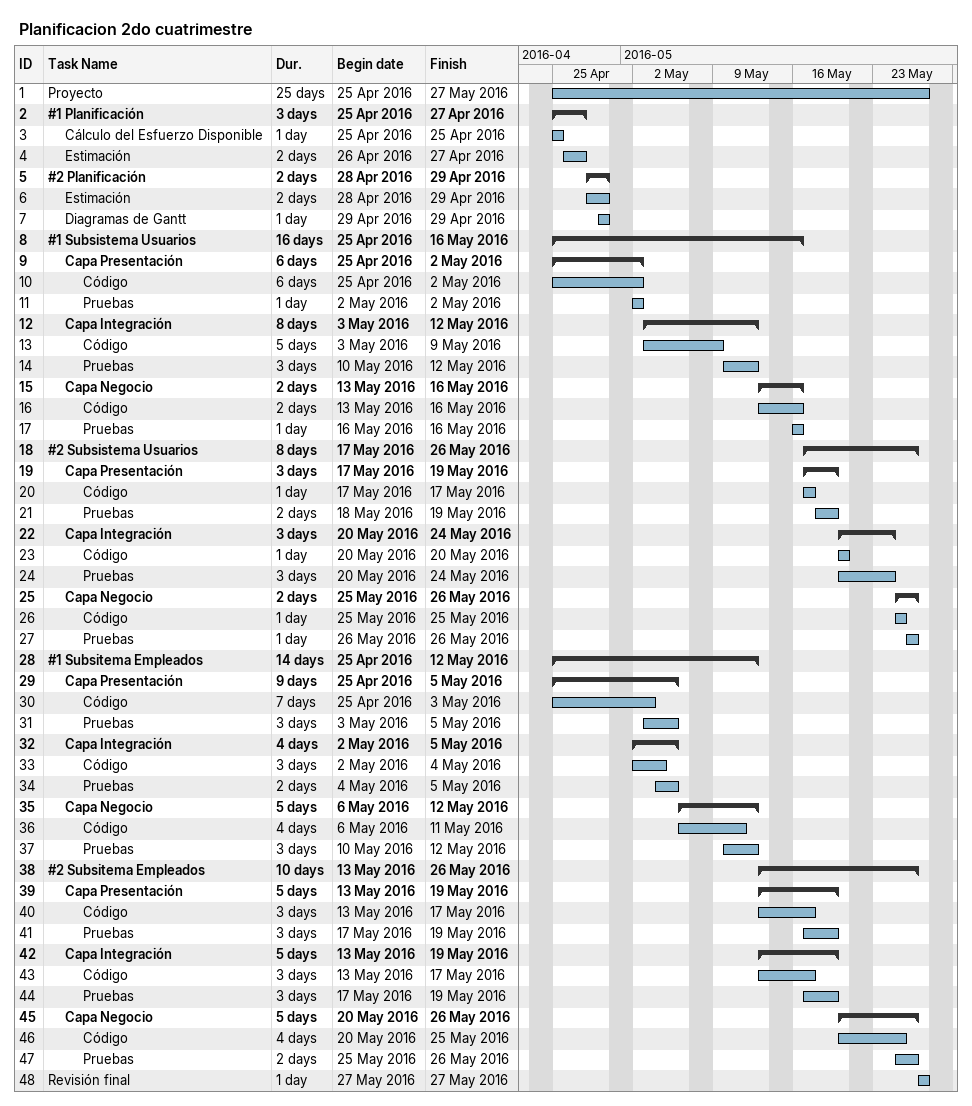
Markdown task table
Planificacion 2do cuatrimestre

| ID | Level | Task | Duration | Start | Finish |
|---|---|---|---|---|---|
| 1 | 1 | Proyecto | 25d | 2016-04-25 | 2016-05-27 |
| 2 | 1 | **#1 Planificación** | 3d | 2016-04-25 | 2016-04-27 |
| 3 | 2 | Cálculo del Esfuerzo Disponible | 1d | 2016-04-25 | 2016-04-25 |
| 4 | 2 | Estimación | 2d | 2016-04-26 | 2016-04-27 |
| 5 | 1 | **#2 Planificación** | 2d | 2016-04-28 | 2016-04-29 |
| 6 | 2 | Estimación | 2d | 2016-04-28 | 2016-04-29 |
| 7 | 2 | Diagramas de Gantt | 1d | 2016-04-29 | 2016-04-29 |
| 8 | 1 | **#1 Subsistema Usuarios** | 16d | 2016-04-25 | 2016-05-16 |
| 9 | 2 | **Capa Presentación** | 6d | 2016-04-25 | 2016-05-02 |
| 10 | 3 | Código | 6d | 2016-04-25 | 2016-05-02 |
| 11 | 3 | Pruebas | 1d | 2016-05-02 | 2016-05-02 |
| 12 | 2 | **Capa Integración** | 8d | 2016-05-03 | 2016-05-12 |
| 13 | 3 | Código | 5d | 2016-05-03 | 2016-05-09 |
| 14 | 3 | Pruebas | 3d | 2016-05-10 | 2016-05-12 |
| 15 | 2 | **Capa Negocio** | 2d | 2016-05-13 | 2016-05-16 |
| 16 | 3 | Código | 2d | 2016-05-13 | 2016-05-16 |
| 17 | 3 | Pruebas | 1d | 2016-05-16 | 2016-05-16 |
| 18 | 1 | **#2 Subsistema Usuarios** | 8d | 2016-05-17 | 2016-05-26 |
| 19 | 2 | **Capa Presentación** | 3d | 2016-05-17 | 2016-05-19 |
| 20 | 3 | Código | 1d | 2016-05-17 | 2016-05-17 |
| 21 | 3 | Pruebas | 2d | 2016-05-18 | 2016-05-19 |
| 22 | 2 | **Capa Integración** | 3d | 2016-05-20 | 2016-05-24 |
| 23 | 3 | Código | 1d | 2016-05-20 | 2016-05-20 |
| 24 | 3 | Pruebas | 3d | 2016-05-20 | 2016-05-24 |
| 25 | 2 | **Capa Negocio** | 2d | 2016-05-25 | 2016-05-26 |
| 26 | 3 | Código | 1d | 2016-05-25 | 2016-05-25 |
| 27 | 3 | Pruebas | 1d | 2016-05-26 | 2016-05-26 |
| 28 | 1 | **#1 Subsitema Empleados** | 14d | 2016-04-25 | 2016-05-12 |
| 29 | 2 | **Capa Presentación** | 9d | 2016-04-25 | 2016-05-05 |
| 30 | 3 | Código | 7d | 2016-04-25 | 2016-05-03 |
| 31 | 3 | Pruebas | 3d | 2016-05-03 | 2016-05-05 |
| 32 | 2 | **Capa Integración** | 4d | 2016-05-02 | 2016-05-05 |
| 33 | 3 | Código | 3d | 2016-05-02 | 2016-05-04 |
| 34 | 3 | Pruebas | 2d | 2016-05-04 | 2016-05-05 |
| 35 | 2 | **Capa Negocio** | 5d | 2016-05-06 | 2016-05-12 |
| 36 | 3 | Código | 4d | 2016-05-06 | 2016-05-11 |
| 37 | 3 | Pruebas | 3d | 2016-05-10 | 2016-05-12 |
| 38 | 1 | **#2 Subsitema Empleados** | 10d | 2016-05-13 | 2016-05-26 |
| 39 | 2 | **Capa Presentación** | 5d | 2016-05-13 | 2016-05-19 |
| 40 | 3 | Código | 3d | 2016-05-13 | 2016-05-17 |
| 41 | 3 | Pruebas | 3d | 2016-05-17 | 2016-05-19 |
| 42 | 2 | **Capa Integración** | 5d | 2016-05-13 | 2016-05-19 |
| 43 | 3 | Código | 3d | 2016-05-13 | 2016-05-17 |
| 44 | 3 | Pruebas | 3d | 2016-05-17 | 2016-05-19 |
| 45 | 2 | **Capa Negocio** | 5d | 2016-05-20 | 2016-05-26 |
| 46 | 3 | Código | 4d | 2016-05-20 | 2016-05-25 |
| 47 | 3 | Pruebas | 2d | 2016-05-25 | 2016-05-26 |
| 48 | 1 | Revisión final | 1d | 2016-05-27 | 2016-05-27 |
